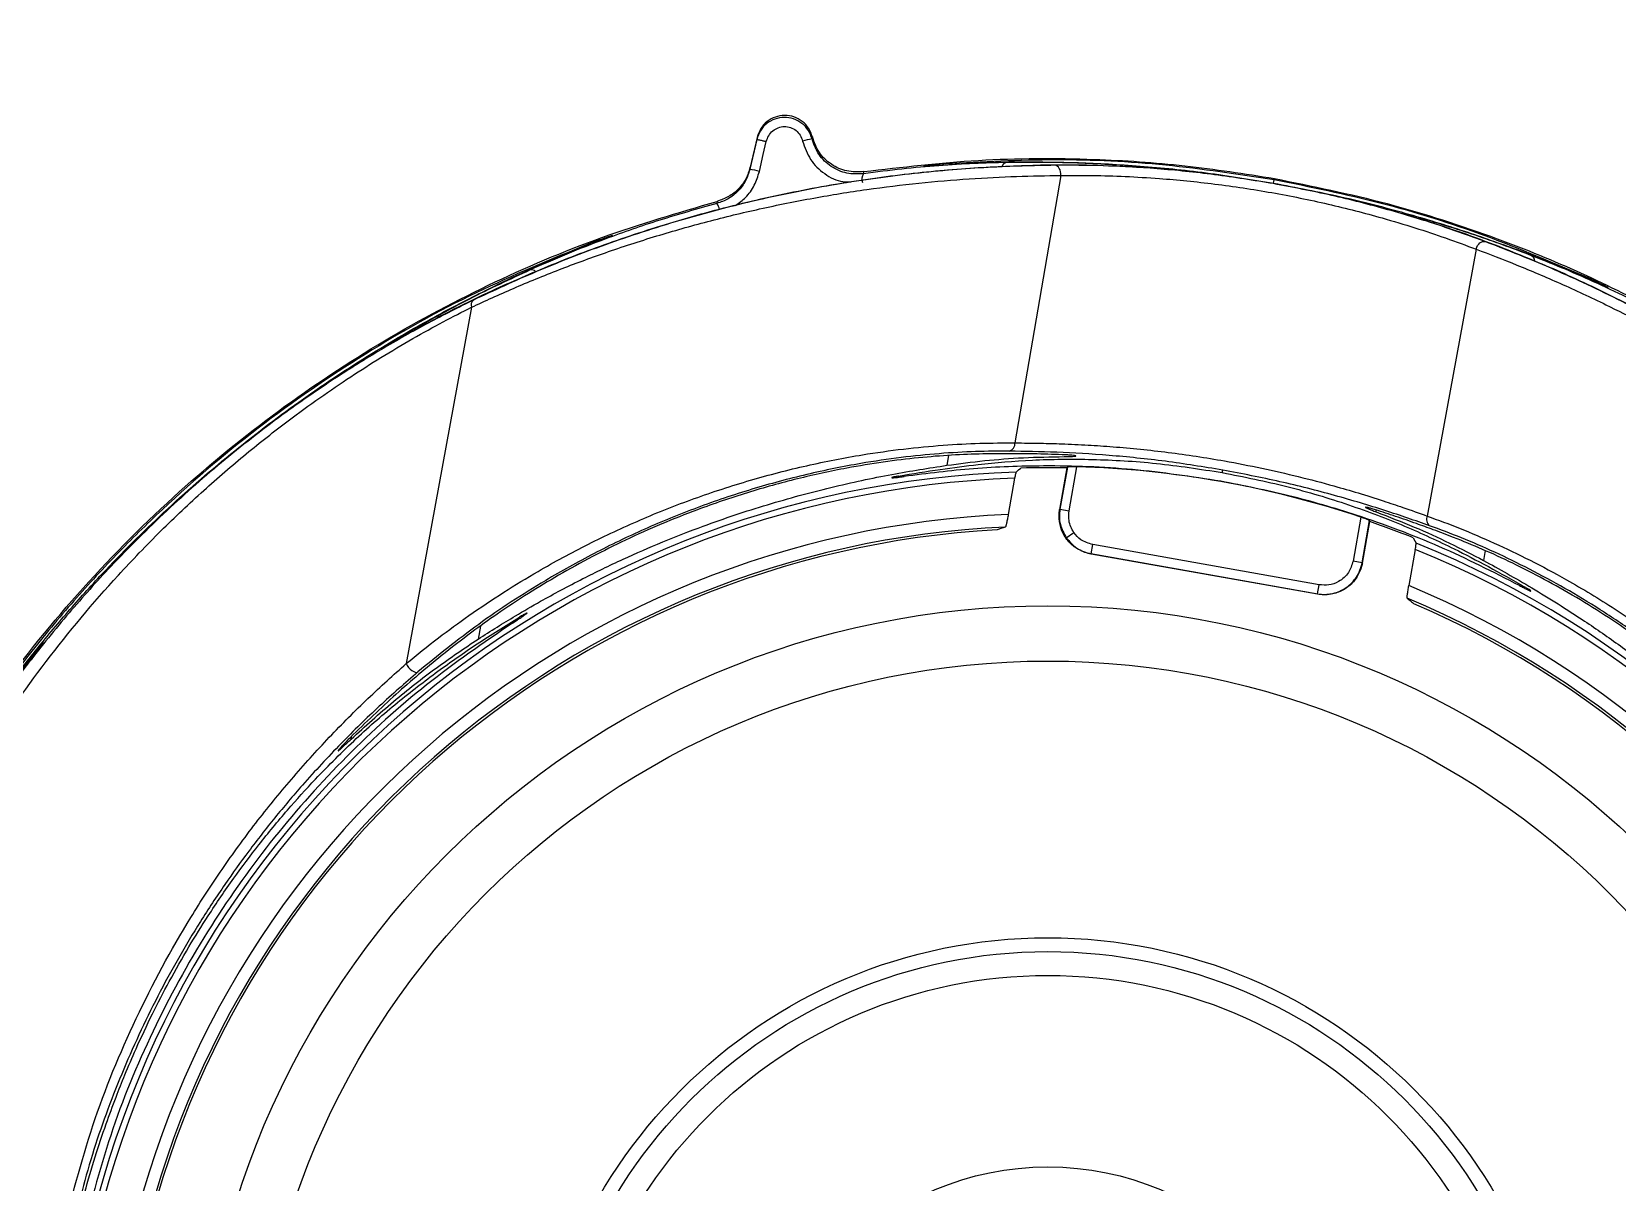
# Model space of a CAD drawing. Extents: x -54 to 18, y -18 to 89.
# Drawn here: x -45.58 to -40.42, y 12.49 to 16.23 of the extents above; entities that cross this region are included whole.
import ezdxf

# ---------------------------------------------------------------- set-up
doc = ezdxf.new("R2010")
doc.units = 0
doc.header["$MEASUREMENT"] = 0
doc.layers.add('GEOMETRY', color=2, linetype='Continuous', lineweight=25)

# ---------------------------------------------------------------- blocks, each defined once
blk = doc.blocks.new('2026 MINI-ASPIRE')
at = {"layer": 'GEOMETRY'}
for p, q in [((-25.3448, -34.873), (-25.3674, -34.9701)), ((-25.3437, -34.8664), (-25.3662, -34.9634)), ((-25.3437, -34.8664), (-25.3448, -34.873)), ((-25.1642, -34.8652), (-25.1654, -34.8717)), ((-25.3674, -34.9701), (-25.3662, -34.9634)), ((-24.9985, -34.985), (-24.9973, -34.9779)), ((-24.3564, -34.9904), (-24.5055, -35.8602)), ((-23.6644, -35.0149), (-23.6626, -35.0045)), ((-23.6626, -35.0045), (-23.6618, -35.0001)), ((-23.6648, -35.017), (-23.6645, -35.0152)), ((-23.0062, -35.2299), (-23.1653, -36.0979)), ((-26.2726, -35.4188), (-26.485, -36.5779)), ((-24.7215, -35.9008), (-24.7274, -35.9329)), ((-24.5065, -35.9752), (-24.5274, -36.0931)), ((-24.3365, -35.9414), (-24.3604, -36.0762)), ((-24.335, -35.9385), (-24.3593, -36.0754)), ((-24.3297, -36.0807), (-24.3044, -35.9377)), ((-23.8366, -35.9858), (-23.8364, -35.9846)), ((-23.8314, -35.9565), (-23.83, -35.9484)), ((-24.3593, -36.0754), (-24.3604, -36.0762)), ((-24.3593, -36.0754), (-24.3297, -36.0807)), ((-23.3312, -36.0844), (-23.33, -36.0769)), ((-23.3809, -36.1015), (-23.4062, -36.2445)), ((-23.3767, -36.2497), (-23.3524, -36.1128)), ((-23.3759, -36.2508), (-23.352, -36.1161)), ((-24.3386, -36.1688), (-24.3141, -36.1517)), ((-24.258, -36.2203), (-24.2528, -36.1908)), ((-23.5164, -36.3214), (-24.2528, -36.1908)), ((-24.2592, -36.2211), (-24.258, -36.2203)), ((-23.5208, -36.3521), (-24.2592, -36.2211)), ((-24.258, -36.2203), (-23.5216, -36.3509)), ((-23.2039, -36.2063), (-23.2249, -36.3241)), ((-22.9765, -36.2104), (-22.982, -36.2425)), ((-23.3767, -36.2497), (-23.4062, -36.2445)), ((-23.3759, -36.2508), (-23.3767, -36.2497)), ((-23.5216, -36.3509), (-23.5164, -36.3214)), ((-23.5216, -36.3509), (-23.5208, -36.3521)), ((-26.2436, -36.4558), (-26.2509, -36.4979)), ((-26.6639, -36.8234), (-26.6625, -36.8142))]:
    blk.add_line(p, q, dxfattribs=at)
at = {"layer": 'GEOMETRY', "flags": 128}
for points in [[(-25.3364, -34.977), (-25.3238, -34.9225), (-25.314, -34.8798)], [(-24.3564, -34.9904), (-24.3564, -34.9841), (-24.3573, -34.9781), (-24.3589, -34.9724), (-24.3613, -34.9673), (-24.3644, -34.9631), (-24.3679, -34.9599), (-24.3718, -34.9579), (-24.3758, -34.9572)], [(-25.4741, -35.0745), (-25.4747, -35.0785), (-25.4752, -35.0815)], [(-23.0062, -35.2299), (-23.004, -35.224), (-23.0011, -35.2186), (-22.9976, -35.2138), (-22.9936, -35.2099), (-22.9893, -35.207), (-22.9849, -35.2052), (-22.9806, -35.2047), (-22.9766, -35.2054)], [(-24.5019, -35.9551), (-24.4935, -35.9478), (-24.4869, -35.9421)], [(-24.335, -35.9385), (-24.3358, -35.9402), (-24.3365, -35.9414)], [(-23.352, -36.1161), (-23.3522, -36.1142), (-23.3524, -36.1128)], [(-23.211, -36.1684), (-23.2056, -36.1781), (-23.2013, -36.1858)], [(-26.485, -36.5779), (-26.4816, -36.5842), (-26.4771, -36.5903), (-26.4719, -36.5959), (-26.4663, -36.6005), (-26.4606, -36.6039), (-26.4552, -36.6059), (-26.4505, -36.6062), (-26.4468, -36.6049)]]:
    blk.add_lwpolyline(points, dxfattribs=at)
at = {"layer": 'GEOMETRY'}
for radius in [2.7648, 2.585, 1.685, 1.64, 1.5625, 0.94]:
    blk.add_circle((-24.3987, -39.1544), radius, dxfattribs=at)
for centre, radius, start, end in [((-25.123, -35.1417), 0.2733, 98.9329, 105.5149), ((-24.5299, -34.9678), 0.0198, 99.6787, 160.7654), ((-25.4993, -35.6429), 0.6856, 76.2538, 78.9084), ((-24.9684, -35.0026), 0.0349, 149.6049, 197.4397), ((-25.513, -35.1118), 0.0484, 12.5976, 38.6687), ((-22.8355, -35.2684), 0.0198, 359.2047, 60.2144), ((-26.0775, -35.3149), 0.0179, 40.9152, 104.2997), ((-26.2532, -35.4115), 0.0206, 129.7129, 200.6341), ((-24.5318, -35.8618), 0.0263, 287.305, 3.5646), ((-24.3987, -39.1544), 3.201, 91.849, 248.0343), ((-24.3987, -39.1544), 3.181, 91.9432, 247.9401), ((-24.3987, -39.1544), 3.2136, 88.8914, 91.5731), ((-24.3987, -39.1544), 3.2181, 79.9417, 88.3209), ((-24.3987, -39.1544), 3.2181, 71.5625, 79.9417), ((-24.3987, -39.1544), 3.064, 92.4087, 247.4747), ((-24.3987, -39.1544), 3.024, 92.6162, 247.2671), ((-24.3987, -39.1544), 3.2136, 68.3103, 70.9919), ((-23.1413, -36.1084), 0.0263, 156.3187, 232.5783), ((-24.3987, -39.1544), 3.016, 93.1212, 246.7621), ((-24.3987, -39.1544), 3.201, 271.849, 68.0343), ((-24.3987, -39.1544), 3.181, 271.9432, 67.9401), ((-24.3987, -39.1544), 3.064, 272.4087, 67.4747), ((-24.3987, -39.1544), 3.024, 272.6162, 67.2671), ((-24.3987, -39.1544), 3.016, 273.1212, 66.7621)]:
    blk.add_arc(centre, radius, start, end, dxfattribs=at)
for points, knots in [([(-18.8182, -34.5228), (-18.8297, -34.509), (-18.8526, -34.4815), (-18.8873, -34.4406), (-18.9221, -34.4002), (-18.9571, -34.3602), (-18.9922, -34.3207), (-19.0274, -34.2816), (-19.0627, -34.243), (-19.0981, -34.2048), (-19.1336, -34.167), (-19.1692, -34.1297), (-19.2049, -34.0929), (-19.2406, -34.0564), (-19.2765, -34.0204), (-19.3124, -33.9848), (-19.3483, -33.9497), (-19.3843, -33.915), (-19.4204, -33.8807), (-19.4565, -33.8468), (-19.4927, -33.8134), (-19.5289, -33.7804), (-19.5651, -33.7478), (-19.6014, -33.7156), (-19.6377, -33.6838), (-19.6739, -33.6524), (-19.7102, -33.6214), (-19.7466, -33.5909), (-19.7829, -33.5607), (-19.8192, -33.531), (-19.8555, -33.5016), (-19.8917, -33.4726), (-19.928, -33.444), (-19.9643, -33.4159), (-20.0005, -33.388), (-20.0367, -33.3606), (-20.0728, -33.3336), (-20.1089, -33.3069), (-20.145, -33.2806), (-20.181, -33.2547), (-20.217, -33.2292), (-20.2529, -33.204), (-20.2888, -33.1792), (-20.3245, -33.1547), (-20.3603, -33.1306), (-20.3959, -33.1068), (-20.4315, -33.0834), (-20.467, -33.0604), (-20.5024, -33.0377), (-20.5377, -33.0153), (-20.573, -32.9933), (-20.6081, -32.9716), (-20.6432, -32.9503), (-20.6781, -32.9293), (-20.713, -32.9086), (-20.7477, -32.8882), (-20.7823, -32.8681), (-20.8168, -32.8484), (-20.8512, -32.829), (-20.8855, -32.8099), (-20.9197, -32.7911), (-20.9537, -32.7726), (-20.9876, -32.7544), (-21.0214, -32.7365), (-21.055, -32.719), (-21.0885, -32.7017), (-21.1219, -32.6847), (-21.1551, -32.6679), (-21.1882, -32.6515), (-21.2211, -32.6354), (-21.2539, -32.6195), (-21.2865, -32.6039), (-21.3189, -32.5886), (-21.3513, -32.5735), (-21.3834, -32.5587), (-21.4154, -32.5442), (-21.4472, -32.5299), (-21.4789, -32.5159), (-21.5104, -32.5021), (-21.5417, -32.4886), (-21.5728, -32.4754), (-21.6038, -32.4623), (-21.6346, -32.4496), (-21.6652, -32.437), (-21.6956, -32.4247), (-21.7259, -32.4127), (-21.7559, -32.4008), (-21.7858, -32.3892), (-21.8155, -32.3778), (-21.845, -32.3666), (-21.8743, -32.3557), (-21.9034, -32.345), (-21.9323, -32.3344), (-21.961, -32.3241), (-21.9895, -32.314), (-22.0179, -32.3041), (-22.046, -32.2944), (-22.0739, -32.2849), (-22.1016, -32.2756), (-22.1291, -32.2664), (-22.1564, -32.2575), (-22.1835, -32.2488), (-22.2103, -32.2402), (-22.237, -32.2318), (-22.2634, -32.2236), (-22.2897, -32.2156), (-22.3157, -32.2077), (-22.3415, -32.2001), (-22.3671, -32.1925), (-22.3924, -32.1852), (-22.4176, -32.178), (-22.4425, -32.171), (-22.4672, -32.1641), (-22.4916, -32.1574), (-22.5159, -32.1508), (-22.5399, -32.1444), (-22.5637, -32.1381), (-22.5873, -32.132), (-22.6106, -32.126), (-22.6337, -32.1202), (-22.6566, -32.1145), (-22.6793, -32.1089), (-22.7017, -32.1035), (-22.7239, -32.0982), (-22.7458, -32.093), (-22.7675, -32.088), (-22.789, -32.0831), (-22.8102, -32.0783), (-22.8313, -32.0736), (-22.852, -32.069), (-22.8726, -32.0646), (-22.8929, -32.0602), (-22.9129, -32.056), (-22.9327, -32.0519), (-22.9523, -32.0479), (-22.9717, -32.044), (-22.9907, -32.0401), (-23.0096, -32.0364), (-23.0282, -32.0328), (-23.0466, -32.0293), (-23.0647, -32.0259), (-23.0826, -32.0226), (-23.1002, -32.0194), (-23.1176, -32.0162), (-23.1348, -32.0132), (-23.1517, -32.0102), (-23.1683, -32.0073), (-23.1793, -32.0054), (-23.1848, -32.0045)], [0, 0, 0, 0, 0.010465, 0.02088, 0.031246, 0.041561, 0.051827, 0.062042, 0.072208, 0.082324, 0.09239, 0.102406, 0.112373, 0.122289, 0.132156, 0.141972, 0.151739, 0.161456, 0.171123, 0.180741, 0.190308, 0.199825, 0.209293, 0.218711, 0.228079, 0.237397, 0.246665, 0.255883, 0.265051, 0.27417, 0.283238, 0.292257, 0.301226, 0.310145, 0.319014, 0.327834, 0.336603, 0.345322, 0.353992, 0.362612, 0.371182, 0.379702, 0.388172, 0.396592, 0.404963, 0.413283, 0.421554, 0.429775, 0.437946, 0.446067, 0.454138, 0.462159, 0.470131, 0.478052, 0.485924, 0.493746, 0.501518, 0.50924, 0.516912, 0.524534, 0.532107, 0.539629, 0.547102, 0.554525, 0.561898, 0.569221, 0.576494, 0.583718, 0.590891, 0.598015, 0.605089, 0.612112, 0.619086, 0.626011, 0.632885, 0.639709, 0.646484, 0.653208, 0.659883, 0.666508, 0.673083, 0.679608, 0.686083, 0.692509, 0.698884, 0.70521, 0.711486, 0.717712, 0.723888, 0.730014, 0.73609, 0.742117, 0.748093, 0.75402, 0.759897, 0.765724, 0.771501, 0.777228, 0.782905, 0.788533, 0.79411, 0.799638, 0.805116, 0.810544, 0.815922, 0.82125, 0.826528, 0.831757, 0.836935, 0.842064, 0.847143, 0.852172, 0.857151, 0.86208, 0.86696, 0.871789, 0.876569, 0.881298, 0.885978, 0.890608, 0.895188, 0.899719, 0.904199, 0.90863, 0.91301, 0.917341, 0.921622, 0.925853, 0.930034, 0.934165, 0.938247, 0.942278, 0.94626, 0.950192, 0.954074, 0.957906, 0.961688, 0.96542, 0.969103, 0.972735, 0.976318, 0.979851, 0.983333, 0.986767, 0.99015, 0.993483, 0.996766, 1, 1, 1, 1]), ([(-25.1592, -33.6133), (-25.1462, -33.6116), (-25.1086, -33.6065), (-25.0348, -33.5974), (-24.9258, -33.5858), (-24.7816, -33.5737), (-24.6019, -33.5639), (-24.3791, -33.5596), (-24.0518, -33.5676), (-23.5596, -33.6135), (-22.8582, -33.7564), (-22.3096, -33.9558), (-21.9718, -34.115), (-21.8884, -34.156), (-21.8057, -34.1984), (-21.7237, -34.2422), (-21.6424, -34.2873), (-21.5619, -34.3338), (-21.4822, -34.3816), (-21.4032, -34.4308), (-21.3252, -34.4812), (-21.2479, -34.5329), (-21.1715, -34.5859), (-21.0961, -34.6402), (-21.0215, -34.6957), (-20.9478, -34.7525), (-20.8752, -34.8104), (-20.8034, -34.8696), (-20.7327, -34.9299), (-20.663, -34.9914), (-20.5944, -35.0541), (-20.5267, -35.1179), (-20.4602, -35.1828), (-20.3947, -35.2488), (-20.3304, -35.3159), (-20.2671, -35.3841), (-20.205, -35.4532), (-20.1645, -35.5002), (-20.1443, -35.5236)], [0, 0, 0, 0, 0.007015, 0.020315, 0.0399, 0.06577, 0.097926, 0.136365, 0.185183, 0.273425, 0.401056, 0.568027, 0.584641, 0.601255, 0.61787, 0.634484, 0.651098, 0.667713, 0.684327, 0.700942, 0.717556, 0.73417, 0.750785, 0.767399, 0.784013, 0.800628, 0.817242, 0.833856, 0.850471, 0.867085, 0.883699, 0.900314, 0.916928, 0.933543, 0.950157, 0.966771, 0.983386, 1, 1, 1, 1]), ([(-25.0917, -34.105), (-24.8797, -34.0759), (-24.6658, -34.0602), (-24.2377, -34.0559), (-24.0236, -34.0672), (-23.5985, -34.1167), (-23.3875, -34.1548), (-22.9721, -34.2572), (-22.7676, -34.3215), (-22.3683, -34.4752), (-22.1736, -34.5646), (-21.7967, -34.7672), (-21.6146, -34.8803), (-21.266, -35.1287), (-21.0995, -35.2638), (-20.7848, -35.554), (-20.6366, -35.7091), (-20.4989, -35.8728)], [0, 0, 0, 0, 0.125, 0.125, 0.25, 0.25, 0.375, 0.375, 0.5, 0.5, 0.625, 0.625, 0.75, 0.75, 0.875, 0.875, 1, 1, 1, 1]), ([(-25.1642, -34.8652), (-25.1677, -34.8555), (-25.1745, -34.836), (-25.1962, -34.8131), (-25.2236, -34.7983), (-25.2544, -34.7933), (-25.2853, -34.7987), (-25.3124, -34.8139), (-25.3338, -34.8371), (-25.3404, -34.8567), (-25.3437, -34.8664)], [0, 0, 0, 0, 0.124995, 0.249991, 0.374987, 0.499984, 0.624982, 0.749981, 0.874981, 1, 1, 1, 1]), ([(-25.1654, -34.8717), (-25.1688, -34.862), (-25.1757, -34.8425), (-25.1974, -34.8196), (-25.2248, -34.8048), (-25.2557, -34.7998), (-25.2865, -34.8052), (-25.3136, -34.8205), (-25.335, -34.8437), (-25.3415, -34.8632), (-25.3448, -34.873)], [0, 0, 0, 0, 0.12517, 0.250131, 0.375134, 0.500151, 0.62514, 0.750091, 0.875035, 1, 1, 1, 1]), ([(-25.314, -34.8798), (-25.3118, -34.8733), (-25.3075, -34.8603), (-25.2937, -34.8446), (-25.2759, -34.8341), (-25.2554, -34.8301), (-25.2349, -34.8334), (-25.2168, -34.8434), (-25.2026, -34.8589), (-25.1983, -34.8719), (-25.1961, -34.8784)], [0, 0, 0, 0, 0.125019, 0.250024, 0.374989, 0.499919, 0.624841, 0.749786, 0.874765, 1, 1, 1, 1]), ([(-25.3448, -34.873), (-25.3444, -34.873), (-25.3438, -34.8731), (-25.3398, -34.8739), (-25.3358, -34.8748), (-25.3308, -34.8759), (-25.3236, -34.8776), (-25.3178, -34.8789), (-25.314, -34.8798)], [0, 0, 0, 0, 0.238711, 0.367881, 0.5, 0.632119, 0.761289, 1, 1, 1, 1]), ([(-25.1961, -34.8784), (-25.1888, -34.8993), (-25.1743, -34.941), (-25.1262, -34.9869), (-25.078, -35.0118), (-25.0479, -35.0116), (-25.0391, -35.0115)], [0, 0, 0, 0, 0.293459, 0.586273, 0.879025, 1, 1, 1, 1]), ([(-24.9985, -34.985), (-25.0167, -34.9856), (-25.053, -34.9868), (-25.1044, -34.9636), (-25.1461, -34.9246), (-25.159, -34.8894), (-25.1654, -34.8717)], [0, 0, 0, 0, 0.251408, 0.501549, 0.75077, 1, 1, 1, 1]), ([(-24.9973, -34.9779), (-25.0158, -34.9785), (-25.0528, -34.9799), (-25.1042, -34.9563), (-25.1453, -34.9175), (-25.1579, -34.8827), (-25.1642, -34.8652)], [0, 0, 0, 0, 0.2499753, 0.4998635, 0.749685, 1, 1, 1, 1]), ([(-24.5332, -34.9483), (-24.5679, -34.9492), (-24.6371, -34.9509), (-24.752, -34.9579), (-24.8724, -34.9686), (-24.9564, -34.9795), (-24.9985, -34.985)], [0, 0, 0, 0, 0.251319, 0.501728, 0.749715, 1, 1, 1, 1]), ([(-24.9973, -34.9779), (-24.8731, -34.9633), (-24.6243, -34.9341), (-24.2748, -34.9332), (-23.9532, -34.9544), (-23.7588, -34.9848), (-23.6618, -35.0001)], [0, 0, 0, 0, 0.279611, 0.560094, 0.78039, 1, 1, 1, 1]), ([(-24.7307, -34.9528), (-24.7386, -34.9535), (-24.7545, -34.9548), (-24.7759, -34.9569), (-24.7925, -34.9587), (-24.8023, -34.96), (-24.8039, -34.9606), (-24.7969, -34.9604), (-24.7827, -34.9594), (-24.7689, -34.9583), (-24.7619, -34.9577)], [0, 0, 0, 0, 0.1248062, 0.2498763, 0.3749606, 0.5000269, 0.625052, 0.7500205, 0.8749726, 1, 1, 1, 1]), ([(-24.7619, -34.9577), (-24.7063, -34.954), (-24.6069, -34.9474), (-24.5201, -34.9464), (-24.4819, -34.946)], [0, 0, 0, 0, 0.559695, 1, 1, 1, 1]), ([(-23.6626, -35.0045), (-23.7799, -34.9867), (-24.0151, -34.9511), (-24.3729, -34.9337), (-24.6113, -34.9464), (-24.7307, -34.9528)], [0, 0, 0, 0, 0.332127, 0.66546, 1, 1, 1, 1]), ([(-24.4819, -34.946), (-24.4225, -34.9463), (-24.3043, -34.9469), (-24.1001, -34.9583), (-23.8851, -34.9793), (-23.7379, -35.0032), (-23.6645, -35.0152)], [0, 0, 0, 0, 0.251481, 0.500567, 0.751064, 1, 1, 1, 1]), ([(-26.2726, -35.4188), (-26.2278, -35.3983), (-26.1374, -35.3569), (-25.9909, -35.2972), (-25.8352, -35.2397), (-25.6736, -35.187), (-25.5054, -35.1392), (-25.3343, -35.0977), (-25.1607, -35.0628), (-24.9868, -35.0348), (-24.8167, -35.0141), (-24.6531, -35.0003), (-24.4967, -34.9923), (-24.4035, -34.991), (-24.3564, -34.9904)], [0, 0, 0, 0, 0.083419, 0.168301, 0.248786, 0.334712, 0.416908, 0.498573, 0.582744, 0.665601, 0.748608, 0.831889, 0.91518, 1, 1, 1, 1]), ([(-24.3758, -34.9572), (-24.4461, -34.9587), (-24.5864, -34.9616), (-24.8301, -34.9816), (-25.0849, -35.0166), (-25.3433, -35.0681), (-25.5974, -35.1348), (-25.8389, -35.214), (-26.0661, -35.3025), (-26.1995, -35.3645), (-26.2664, -35.3957)], [0, 0, 0, 0, 0.125953, 0.251316, 0.376077, 0.501327, 0.625708, 0.751142, 0.875137, 1, 1, 1, 1]), ([(-26.2048, -35.3645), (-26.1415, -35.3362), (-26.0152, -35.2799), (-25.8, -35.199), (-25.5717, -35.1262), (-25.3321, -35.0645), (-25.0885, -35.0162), (-24.8489, -34.9826), (-24.6204, -34.9625), (-24.4888, -34.9583), (-24.423, -34.9563)], [0, 0, 0, 0, 0.1256899, 0.2503704, 0.3755631, 0.5002645, 0.6255376, 0.750116, 0.8752347, 1, 1, 1, 1]), ([(-25.3674, -34.9701), (-25.3715, -34.9831), (-25.3797, -35.0092), (-25.4048, -35.042), (-25.4369, -35.068), (-25.4624, -35.077), (-25.4752, -35.0815)], [0, 0, 0, 0, 0.249238, 0.498989, 0.749129, 1, 1, 1, 1]), ([(-25.3662, -34.9634), (-25.3703, -34.9763), (-25.3785, -35.0023), (-25.4034, -35.035), (-25.4355, -35.0611), (-25.4612, -35.07), (-25.4741, -35.0745)], [0, 0, 0, 0, 0.249567, 0.499548, 0.749672, 1, 1, 1, 1]), ([(-25.414, -35.088), (-25.4026, -35.0797), (-25.3783, -35.0619), (-25.3509, -35.0232), (-25.3412, -34.9924), (-25.3364, -34.977)], [0, 0, 0, 0, 0.303273, 0.651893, 1, 1, 1, 1]), ([(-23.6648, -35.017), (-23.729, -35.0066), (-23.8572, -34.9858), (-24.0446, -34.9673), (-24.2218, -34.9574), (-24.3245, -34.9572), (-24.3758, -34.9572)], [0, 0, 0, 0, 0.250521, 0.499832, 0.750132, 1, 1, 1, 1]), ([(-24.3564, -34.9904), (-24.3222, -34.9901), (-24.2563, -34.9897), (-24.1477, -34.993), (-24.0164, -35.0007), (-23.8562, -35.0166), (-23.6704, -35.0446), (-23.4859, -35.0822), (-23.3301, -35.1223), (-23.2039, -35.1603), (-23.1005, -35.1946), (-23.0385, -35.2178), (-23.0062, -35.2299)], [0, 0, 0, 0, 0.087586, 0.168567, 0.250062, 0.374606, 0.499758, 0.624229, 0.749495, 0.830684, 0.911742, 1, 1, 1, 1]), ([(-24.1456, -34.9607), (-24.1379, -34.9611), (-24.1226, -34.9619), (-24.1054, -34.9627), (-24.0946, -34.9631), (-24.0913, -34.9629), (-24.0958, -34.9621), (-24.1078, -34.9608), (-24.126, -34.9592), (-24.1417, -34.9581), (-24.1496, -34.9576)], [0, 0, 0, 0, 0.125118, 0.250051, 0.375057, 0.500098, 0.625146, 0.75017, 0.875131, 1, 1, 1, 1]), ([(-22.6418, -35.3233), (-22.7518, -35.2763), (-22.9712, -35.1823), (-23.3131, -35.0756), (-23.5462, -35.0282), (-23.6626, -35.0045)], [0, 0, 0, 0, 0.33454, 0.667873, 1, 1, 1, 1]), ([(-23.6618, -35.0001), (-23.5392, -35.025), (-23.2937, -35.075), (-22.9615, -35.1834), (-22.6626, -35.3041), (-22.4875, -35.3938), (-22.4001, -35.4386)], [0, 0, 0, 0, 0.27961, 0.560093, 0.780389, 1, 1, 1, 1]), ([(-22.9766, -35.2054), (-23.0251, -35.1877), (-23.1217, -35.1524), (-23.2919, -35.1008), (-23.4738, -35.0537), (-23.6013, -35.0292), (-23.6648, -35.017)], [0, 0, 0, 0, 0.251486, 0.500567, 0.751065, 1, 1, 1, 1]), ([(-23.6645, -35.0152), (-23.591, -35.0293), (-23.4444, -35.0575), (-23.2348, -35.1119), (-23.0396, -35.1713), (-22.9286, -35.2114), (-22.8731, -35.2314)], [0, 0, 0, 0, 0.250516, 0.499829, 0.750128, 1, 1, 1, 1]), ([(-28.5216, -38.2568), (-28.4881, -38.122), (-28.4205, -37.8491), (-28.2666, -37.4513), (-28.0724, -37.0635), (-27.8354, -36.6934), (-27.5593, -36.3474), (-27.2536, -36.0377), (-26.9256, -35.767), (-26.5824, -35.5363), (-26.2229, -35.3432), (-25.8537, -35.1856), (-25.5997, -35.1113), (-25.4741, -35.0745)], [0, 0, 0, 0, 0.089873, 0.181823, 0.27544, 0.370265, 0.465798, 0.56152, 0.651476, 0.740697, 0.828771, 0.915319, 1, 1, 1, 1]), ([(-25.4752, -35.0815), (-25.5377, -35.0992), (-25.6623, -35.1343), (-25.8244, -35.1912), (-25.9651, -35.2461), (-26.0429, -35.2804), (-26.0819, -35.2976)], [0, 0, 0, 0, 0.281186, 0.561367, 0.779999, 1, 1, 1, 1]), ([(-23.1891, -35.128), (-23.1967, -35.1258), (-23.2119, -35.1214), (-23.2295, -35.1166), (-23.2412, -35.1137), (-23.2457, -35.1129), (-23.2427, -35.1142), (-23.2323, -35.1176), (-23.2159, -35.1227), (-23.2013, -35.1273), (-23.194, -35.1295)], [0, 0, 0, 0, 0.125162, 0.250081, 0.375071, 0.500101, 0.625146, 0.750172, 0.875136, 1, 1, 1, 1]), ([(-26.1451, -35.3245), (-26.0944, -35.3012), (-26.0038, -35.2597), (-25.9022, -35.2202), (-25.8575, -35.2028)], [0, 0, 0, 0, 0.559802, 1, 1, 1, 1]), ([(-25.8575, -35.2028), (-25.8504, -35.2001), (-25.8362, -35.1947), (-25.8203, -35.1887), (-25.8122, -35.1853), (-25.8146, -35.1857), (-25.8267, -35.1896), (-25.8455, -35.1961), (-25.8678, -35.2041), (-25.8836, -35.2101), (-25.8915, -35.2131)], [0, 0, 0, 0, 0.125302, 0.250859, 0.376056, 0.500847, 0.625798, 0.750589, 0.875475, 1, 1, 1, 1]), ([(-21.3521, -36.2674), (-21.4046, -36.2148), (-21.5091, -36.11), (-21.6929, -35.9482), (-21.8931, -35.7905), (-22.1089, -35.6405), (-22.3341, -35.5034), (-22.5609, -35.3833), (-22.7818, -35.2814), (-22.9117, -35.2307), (-22.9766, -35.2054)], [0, 0, 0, 0, 0.1256786, 0.2504009, 0.3755725, 0.500293, 0.625558, 0.7501256, 0.875243, 1, 1, 1, 1]), ([(-25.8915, -35.2131), (-26.0146, -35.2636), (-26.2645, -35.3662), (-26.6241, -35.5678), (-26.9735, -35.8085), (-27.245, -36.0405), (-27.4491, -36.2439), (-27.5962, -36.406), (-27.7404, -36.5831), (-27.8804, -36.7757), (-28.0139, -36.9841), (-28.1404, -37.2081), (-28.214, -37.3664), (-28.2515, -37.447)], [0, 0, 0, 0, 0.119549, 0.242852, 0.369909, 0.500718, 0.563445, 0.629039, 0.6975, 0.768826, 0.843018, 0.920076, 1, 1, 1, 1]), ([(-23.0062, -35.2299), (-22.9627, -35.2465), (-22.8762, -35.2795), (-22.7331, -35.3403), (-22.56, -35.4207), (-22.3548, -35.5276), (-22.1519, -35.649), (-21.9811, -35.763), (-21.8394, -35.8657), (-21.7179, -35.9612), (-21.6107, -36.051), (-21.5204, -36.1313), (-21.4328, -36.2131), (-21.3805, -36.2652), (-21.3543, -36.2912)], [0, 0, 0, 0, 0.084016, 0.166849, 0.249964, 0.374459, 0.499657, 0.581567, 0.663828, 0.74956, 0.807504, 0.874292, 0.937145, 1, 1, 1, 1]), ([(-22.9319, -35.2208), (-22.8706, -35.2454), (-22.7479, -35.2948), (-22.5398, -35.3926), (-22.3262, -35.5068), (-22.1143, -35.6358), (-21.9107, -35.7762), (-21.7216, -35.923), (-21.5477, -36.0727), (-21.4487, -36.1688), (-21.3992, -36.2169)], [0, 0, 0, 0, 0.1253124, 0.2508889, 0.3751935, 0.5005969, 0.6249605, 0.7501824, 0.8749533, 1, 1, 1, 1]), ([(-22.8731, -35.2314), (-22.8273, -35.2488), (-22.7456, -35.28), (-22.6543, -35.3208), (-22.6142, -35.3387)], [0, 0, 0, 0, 0.559696, 1, 1, 1, 1]), ([(-22.4014, -35.4456), (-22.4393, -35.4259), (-22.5149, -35.3865), (-22.6247, -35.335), (-22.7299, -35.289), (-22.7938, -35.2638), (-22.8257, -35.2512)], [0, 0, 0, 0, 0.251339, 0.50175, 0.751474, 1, 1, 1, 1]), ([(-28.3439, -37.6788), (-28.3276, -37.637), (-28.2952, -37.5536), (-28.2401, -37.4278), (-28.181, -37.3031), (-28.1158, -37.177), (-28.0492, -37.0581), (-27.9736, -36.9327), (-27.89, -36.8044), (-27.7939, -36.6688), (-27.6927, -36.5373), (-27.5862, -36.4095), (-27.449, -36.2574), (-27.2749, -36.0836), (-27.0604, -35.8962), (-26.8702, -35.7511), (-26.7151, -35.6444), (-26.5974, -35.5689), (-26.4619, -35.488), (-26.3077, -35.4032), (-26.1993, -35.3508), (-26.1451, -35.3245)], [0, 0, 0, 0, 0.040605, 0.080991, 0.124986, 0.166465, 0.210729, 0.249396, 0.30011, 0.350112, 0.40005, 0.449831, 0.499333, 0.582704, 0.667311, 0.749293, 0.792552, 0.834289, 0.874727, 0.937238, 1, 1, 1, 1]), ([(-26.4939, -35.5128), (-26.438, -35.4821), (-26.3381, -35.4272), (-26.2456, -35.3837), (-26.2048, -35.3645)], [0, 0, 0, 0, 0.559715, 1, 1, 1, 1]), ([(-22.6142, -35.3387), (-22.6079, -35.3416), (-22.5952, -35.3474), (-22.5822, -35.3532), (-22.5758, -35.3558), (-22.5771, -35.3547), (-22.5858, -35.3501), (-22.6008, -35.3427), (-22.6201, -35.3334), (-22.6346, -35.3267), (-22.6418, -35.3233)], [0, 0, 0, 0, 0.125126, 0.250207, 0.375231, 0.500191, 0.625118, 0.750049, 0.875018, 1, 1, 1, 1]), ([(-26.2664, -35.3957), (-26.3148, -35.4197), (-26.4115, -35.4677), (-26.5655, -35.5548), (-26.7214, -35.6522), (-26.892, -35.7701), (-27.076, -35.9127), (-27.2666, -36.0804), (-27.4352, -36.2483), (-27.584, -36.414), (-27.7129, -36.5728), (-27.8328, -36.7366), (-27.9251, -36.8761), (-27.9964, -36.9929), (-28.0492, -37.0847), (-28.1003, -37.1789), (-28.148, -37.2726), (-28.1943, -37.3689), (-28.2231, -37.4343), (-28.238, -37.4681)], [0, 0, 0, 0, 0.062929, 0.125944, 0.186635, 0.250525, 0.332552, 0.416047, 0.500993, 0.569246, 0.640067, 0.708606, 0.777425, 0.812962, 0.851023, 0.887904, 0.925032, 0.961288, 1, 1, 1, 1]), ([(-28.1859, -37.4842), (-28.1376, -37.3775), (-28.0415, -37.1648), (-27.8635, -36.8606), (-27.6595, -36.5673), (-27.4615, -36.3303), (-27.2859, -36.1475), (-27.1465, -36.0157), (-27.0079, -35.8963), (-26.881, -35.7965), (-26.7669, -35.7135), (-26.6661, -35.645), (-26.5648, -35.5805), (-26.4641, -35.5208), (-26.3647, -35.4657), (-26.303, -35.4343), (-26.2726, -35.4188)], [0, 0, 0, 0, 0.124745, 0.248643, 0.372535, 0.497684, 0.565281, 0.629598, 0.690734, 0.748805, 0.791854, 0.833461, 0.873703, 0.916978, 0.95903, 1, 1, 1, 1]), ([(-26.4881, -35.5062), (-26.5033, -35.5152), (-26.5261, -35.5286), (-26.5455, -35.5407), (-26.5522, -35.5453), (-26.5483, -35.5436), (-26.5312, -35.5341), (-26.5088, -35.5213), (-26.4939, -35.5128)], [0, 0, 0, 0, 0.249613, 0.375413, 0.500911, 0.625996, 0.75135, 1, 1, 1, 1]), ([(-26.485, -36.5779), (-26.4504, -36.5497), (-26.3849, -36.4965), (-26.2785, -36.4189), (-26.1706, -36.3466), (-26.042, -36.2682), (-25.8947, -36.1884), (-25.7249, -36.1091), (-25.5482, -36.0391), (-25.3666, -35.9798), (-25.1824, -35.9321), (-25.0155, -35.8997), (-24.8672, -35.8789), (-24.7394, -35.8668), (-24.617, -35.8603), (-24.543, -35.8602), (-24.5055, -35.8602)], [0, 0, 0, 0, 0.0665112, 0.125505, 0.1899543, 0.2502584, 0.3344405, 0.4173354, 0.4998525, 0.5839407, 0.666867, 0.7498205, 0.8121897, 0.8751276, 0.9366443, 1, 1, 1, 1]), ([(-24.5055, -35.8602), (-24.4777, -35.8604), (-24.4292, -35.8608), (-24.3492, -35.863), (-24.271, -35.8666), (-24.1568, -35.8743), (-24.0084, -35.8893), (-23.8444, -35.9141), (-23.7027, -35.9417), (-23.5832, -35.9692), (-23.4789, -35.9967), (-23.3869, -36.0236), (-23.3123, -36.047), (-23.2366, -36.0724), (-23.1913, -36.0886), (-23.1653, -36.0979)], [0, 0, 0, 0, 0.0722375, 0.1258411, 0.1910333, 0.2504798, 0.3757048, 0.5001408, 0.5832547, 0.6657196, 0.7499584, 0.8096124, 0.8750869, 0.9282985, 1, 1, 1, 1]), ([(-24.5239, -35.8869), (-24.5598, -35.887), (-24.6317, -35.8873), (-24.7504, -35.8942), (-24.8756, -35.9067), (-25.0199, -35.928), (-25.1829, -35.961), (-25.3621, -36.0092), (-25.5391, -36.069), (-25.711, -36.1392), (-25.8758, -36.2186), (-26.0585, -36.3206), (-26.2542, -36.4483), (-26.3825, -36.5526), (-26.4468, -36.6049)], [0, 0, 0, 0, 0.062368, 0.124884, 0.18724, 0.250209, 0.332902, 0.416093, 0.500201, 0.582936, 0.666203, 0.749826, 0.874539, 1, 1, 1, 1]), ([(-24.6098, -35.896), (-24.6433, -35.897), (-24.7094, -35.8991), (-24.8187, -35.9079), (-24.9328, -35.9216), (-25.0646, -35.9433), (-25.213, -35.9754), (-25.3765, -36.0207), (-25.5241, -36.071), (-25.6563, -36.1236), (-25.7703, -36.1747), (-25.8822, -36.2305), (-25.9874, -36.2885), (-26.0909, -36.351), (-26.1849, -36.4131), (-26.28, -36.4809), (-26.3382, -36.5267), (-26.3708, -36.5524)], [0, 0, 0, 0, 0.0632157, 0.1249345, 0.1877697, 0.25031, 0.3331924, 0.416162, 0.500426, 0.5618139, 0.625785, 0.686236, 0.7502589, 0.8097606, 0.8749643, 0.9299399, 1, 1, 1, 1]), ([(-26.2509, -36.4979), (-26.2305, -36.4848), (-26.1914, -36.4598), (-26.1238, -36.4187), (-26.0547, -36.3786), (-25.981, -36.3381), (-25.8926, -36.2919), (-25.7828, -36.2388), (-25.6518, -36.1817), (-25.4953, -36.1205), (-25.3109, -36.0589), (-25.1369, -36.012), (-25.0029, -35.9817), (-24.8727, -35.9555), (-24.7854, -35.9419), (-24.7274, -35.9329)], [0, 0, 0, 0, 0.048896, 0.094178, 0.154312, 0.200903, 0.250031, 0.335845, 0.417574, 0.49883, 0.624598, 0.74962, 0.812406, 0.875215, 1, 1, 1, 1]), ([(-24.8838, -35.9678), (-24.838, -35.9601), (-24.7466, -35.9448), (-24.6653, -35.935), (-24.6248, -35.9301)], [0, 0, 0, 0, 0.501281, 1, 1, 1, 1]), ([(-24.7274, -35.9329), (-24.6869, -35.9276), (-24.608, -35.9171), (-24.4794, -35.9071), (-24.3899, -35.9054), (-24.3452, -35.9045)], [0, 0, 0, 0, 0.346246, 0.673442, 1, 1, 1, 1]), ([(-24.6248, -35.9301), (-24.5676, -35.9246), (-24.4531, -35.9135), (-24.2555, -35.9117), (-24.0461, -35.9233), (-23.9031, -35.9454), (-23.8314, -35.9565)], [0, 0, 0, 0, 0.249927, 0.50032, 0.749453, 1, 1, 1, 1]), ([(-24.3409, -35.8989), (-24.3719, -35.8978), (-24.4331, -35.8956), (-24.5235, -35.8948), (-24.5798, -35.8956), (-24.6098, -35.896)], [0, 0, 0, 0, 0.323907, 0.639948, 1, 1, 1, 1]), ([(-23.83, -35.9484), (-23.8925, -35.9383), (-24.0178, -35.9179), (-24.2006, -35.8996), (-24.3738, -35.8892), (-24.4737, -35.8877), (-24.5239, -35.8869)], [0, 0, 0, 0, 0.248911, 0.499423, 0.748494, 1, 1, 1, 1]), ([(-24.3452, -35.9045), (-24.34, -35.9045), (-24.3297, -35.9044), (-24.3177, -35.904), (-24.3096, -35.9034), (-24.3063, -35.9026), (-24.3081, -35.9016), (-24.3149, -35.9006), (-24.3259, -35.8996), (-24.3359, -35.8991), (-24.3409, -35.8989)], [0, 0, 0, 0, 0.124832, 0.249794, 0.374825, 0.499854, 0.624834, 0.749744, 0.874734, 1, 1, 1, 1]), ([(-24.8838, -35.9678), (-24.8876, -35.9685), (-24.8952, -35.9699), (-24.9031, -35.9718), (-24.907, -35.9731), (-24.9062, -35.9737), (-24.9006, -35.9735), (-24.8911, -35.9725), (-24.879, -35.971), (-24.87, -35.9697), (-24.8655, -35.9691)], [0, 0, 0, 0, 0.125137, 0.249846, 0.374763, 0.499639, 0.62455, 0.749796, 0.874822, 1, 1, 1, 1]), ([(-23.8364, -35.9846), (-23.9317, -35.9702), (-24.1226, -35.9414), (-24.3918, -35.9321), (-24.64, -35.9407), (-24.7904, -35.9596), (-24.8655, -35.9691)], [0, 0, 0, 0, 0.2796027, 0.5600949, 0.7803966, 1, 1, 1, 1]), ([(-24.5019, -35.9551), (-24.5022, -35.9555), (-24.5026, -35.9564), (-24.5038, -35.9611), (-24.5051, -35.9676), (-24.5061, -35.9727), (-24.5065, -35.9752)], [0, 0, 0, 0, 0.250374, 0.499696, 0.749168, 1, 1, 1, 1]), ([(-24.3044, -35.9377), (-24.3083, -35.9376), (-24.3161, -35.9374), (-24.3261, -35.9376), (-24.3333, -35.938), (-24.3344, -35.9383), (-24.335, -35.9385)], [0, 0, 0, 0, 0.249973, 0.500265, 0.745532, 1, 1, 1, 1]), ([(-22.8648, -36.324), (-22.9506, -36.2802), (-23.1227, -36.1927), (-23.3752, -36.099), (-23.6135, -36.0288), (-23.7622, -35.9993), (-23.8364, -35.9846)], [0, 0, 0, 0, 0.279603, 0.560096, 0.780397, 1, 1, 1, 1]), ([(-23.8314, -35.9565), (-23.7608, -35.9706), (-23.6191, -35.999), (-23.4187, -36.0599), (-23.2334, -36.1298), (-23.1295, -36.1796), (-23.0774, -36.2046)], [0, 0, 0, 0, 0.24877, 0.499176, 0.748558, 1, 1, 1, 1]), ([(-23.1572, -36.1293), (-23.2043, -36.1129), (-23.2986, -36.08), (-23.4644, -36.0303), (-23.6426, -35.9844), (-23.7674, -35.9605), (-23.83, -35.9484)], [0, 0, 0, 0, 0.24988, 0.500178, 0.749486, 1, 1, 1, 1]), ([(-24.3623, -36.096), (-24.3622, -36.0923), (-24.3619, -36.0857), (-24.3609, -36.0791), (-24.3604, -36.0762)], [0, 0, 0, 0, 0.559994, 1, 1, 1, 1]), ([(-24.3593, -36.0754), (-24.3602, -36.0839), (-24.3621, -36.1006), (-24.358, -36.1334), (-24.3463, -36.1548), (-24.3386, -36.1688)], [0, 0, 0, 0, 0.260822, 0.514799, 1, 1, 1, 1]), ([(-24.3141, -36.1517), (-24.3208, -36.1391), (-24.3328, -36.1168), (-24.3307, -36.0917), (-24.3297, -36.0807)], [0, 0, 0, 0, 0.559979, 1, 1, 1, 1]), ([(-23.3332, -36.0776), (-23.338, -36.0761), (-23.3476, -36.0731), (-23.3582, -36.0703), (-23.365, -36.0689), (-23.367, -36.0692), (-23.3642, -36.0711), (-23.3568, -36.0744), (-23.3457, -36.0789), (-23.336, -36.0826), (-23.3312, -36.0844)], [0, 0, 0, 0, 0.125197, 0.249847, 0.374838, 0.499862, 0.624657, 0.749823, 0.874688, 1, 1, 1, 1]), ([(-23.0797, -36.1674), (-23.1015, -36.159), (-23.1401, -36.1442), (-23.2035, -36.1212), (-23.2657, -36.0995), (-23.3114, -36.0847), (-23.3332, -36.0776)], [0, 0, 0, 0, 0.2810071, 0.4999947, 0.7613988, 1, 1, 1, 1]), ([(-23.3312, -36.0844), (-23.2895, -36.1006), (-23.206, -36.133), (-23.0887, -36.1866), (-23.0182, -36.2235), (-22.982, -36.2425)], [0, 0, 0, 0, 0.326556, 0.653751, 1, 1, 1, 1]), ([(-24.5367, -36.1335), (-24.5416, -36.1352), (-24.5503, -36.1383), (-24.559, -36.1415), (-24.5629, -36.1429)], [0, 0, 0, 0, 0.560576, 1, 1, 1, 1]), ([(-24.5274, -36.0931), (-24.5284, -36.0982), (-24.5303, -36.1086), (-24.5331, -36.1219), (-24.535, -36.1295), (-24.5362, -36.1329), (-24.5365, -36.1333), (-24.5367, -36.1335)], [0, 0, 0, 0, 0.249778, 0.499394, 0.748606, 0.875048, 1, 1, 1, 1]), ([(-24.2784, -36.2161), (-24.2903, -36.2107), (-24.3142, -36.1999), (-24.3412, -36.1708), (-24.3594, -36.1353), (-24.3613, -36.1091), (-24.3623, -36.096)], [0, 0, 0, 0, 0.249628, 0.499326, 0.749082, 1, 1, 1, 1]), ([(-23.3524, -36.1128), (-23.3528, -36.1125), (-23.3534, -36.1119), (-23.3569, -36.1103), (-23.3617, -36.1084), (-23.3698, -36.1054), (-23.3772, -36.1028), (-23.3809, -36.1015)], [0, 0, 0, 0, 0.232908, 0.362605, 0.500879, 0.750279, 1, 1, 1, 1]), ([(-23.1653, -36.0979), (-23.1299, -36.1109), (-23.0602, -36.1365), (-22.9471, -36.1849), (-22.8313, -36.2403), (-22.6994, -36.3107), (-22.5539, -36.3987), (-22.3972, -36.507), (-22.2597, -36.6152), (-22.1402, -36.7202), (-22.0391, -36.8174), (-21.9422, -36.9194), (-21.8427, -37.0338), (-21.7423, -37.1622), (-21.6418, -37.3054), (-21.5835, -37.4026), (-21.5534, -37.4526)], [0, 0, 0, 0, 0.0636861, 0.1255188, 0.1882386, 0.2503999, 0.3334402, 0.4164764, 0.5007029, 0.5618895, 0.6253001, 0.6864622, 0.7506228, 0.8317691, 0.9134218, 1, 1, 1, 1]), ([(-21.5986, -37.4649), (-21.6264, -37.4174), (-21.6818, -37.3226), (-21.778, -37.1817), (-21.8842, -37.0424), (-22.0014, -36.9063), (-22.1289, -36.775), (-22.2547, -36.6603), (-22.3746, -36.5623), (-22.4874, -36.4788), (-22.6018, -36.402), (-22.7179, -36.3318), (-22.833, -36.2693), (-22.9459, -36.2146), (-23.0554, -36.1671), (-23.1232, -36.142), (-23.1572, -36.1293)], [0, 0, 0, 0, 0.0836094, 0.1670165, 0.2493773, 0.3336624, 0.4169864, 0.4992365, 0.5627121, 0.6246212, 0.6876819, 0.7496018, 0.8123483, 0.874485, 0.9368904, 1, 1, 1, 1]), ([(-24.3386, -36.1688), (-24.3281, -36.1809), (-24.3121, -36.1992), (-24.2826, -36.2144), (-24.2663, -36.2183), (-24.258, -36.2203)], [0, 0, 0, 0, 0.485201, 0.739178, 1, 1, 1, 1]), ([(-24.2528, -36.1908), (-24.2664, -36.1867), (-24.2907, -36.1794), (-24.3069, -36.1601), (-24.3141, -36.1517)], [0, 0, 0, 0, 0.5600193, 1, 1, 1, 1]), ([(-23.2039, -36.2063), (-23.2035, -36.2037), (-23.2026, -36.1986), (-23.2017, -36.1921), (-23.2012, -36.1872), (-23.2013, -36.1863), (-23.2013, -36.1858)], [0, 0, 0, 0, 0.250537, 0.499986, 0.749604, 1, 1, 1, 1]), ([(-21.6519, -37.3895), (-21.6713, -37.3579), (-21.7101, -37.2948), (-21.7757, -37.1986), (-21.8453, -37.1044), (-21.9293, -36.9995), (-22.0279, -36.8878), (-22.1452, -36.7687), (-22.2908, -36.6365), (-22.4695, -36.4962), (-22.6455, -36.3815), (-22.785, -36.3027), (-22.8873, -36.2506), (-22.987, -36.2046), (-23.0486, -36.1799), (-23.0797, -36.1674)], [0, 0, 0, 0, 0.062662, 0.124976, 0.190098, 0.249531, 0.334712, 0.417565, 0.499497, 0.624823, 0.749641, 0.812015, 0.874684, 0.936589, 1, 1, 1, 1]), ([(-24.2592, -36.2211), (-24.2628, -36.2204), (-24.2693, -36.2191), (-24.2756, -36.217), (-24.2784, -36.2161)], [0, 0, 0, 0, 0.560006, 1, 1, 1, 1]), ([(-23.0774, -36.2046), (-23.041, -36.2231), (-22.968, -36.2602), (-22.8875, -36.3061), (-22.8472, -36.329)], [0, 0, 0, 0, 0.498715, 1, 1, 1, 1]), ([(-23.5216, -36.3509), (-23.5131, -36.3519), (-23.4964, -36.3539), (-23.4638, -36.3494), (-23.4264, -36.3329), (-23.3981, -36.3034), (-23.3826, -36.2744), (-23.3787, -36.258), (-23.3767, -36.2497)], [0, 0, 0, 0, 0.130413, 0.257402, 0.5, 0.742603, 0.869591, 1, 1, 1, 1]), ([(-23.4062, -36.2445), (-23.4102, -36.2574), (-23.4186, -36.2844), (-23.4494, -36.3113), (-23.4841, -36.324), (-23.5059, -36.3222), (-23.5164, -36.3214)], [0, 0, 0, 0, 0.270275, 0.562425, 0.789722, 1, 1, 1, 1]), ([(-23.3809, -36.2701), (-23.3863, -36.282), (-23.3971, -36.3059), (-23.4263, -36.3329), (-23.4617, -36.351), (-23.4879, -36.353), (-23.501, -36.354)], [0, 0, 0, 0, 0.249628, 0.499326, 0.749082, 1, 1, 1, 1]), ([(-23.3759, -36.2508), (-23.3766, -36.2545), (-23.3779, -36.261), (-23.38, -36.2673), (-23.3809, -36.2701)], [0, 0, 0, 0, 0.560006, 1, 1, 1, 1]), ([(-22.982, -36.2425), (-22.9566, -36.2564), (-22.9062, -36.284), (-22.7975, -36.3471), (-22.6732, -36.4249), (-22.537, -36.5192), (-22.4206, -36.6065), (-22.3172, -36.6907), (-22.2258, -36.7707), (-22.1481, -36.8427), (-22.0715, -36.9181), (-21.9987, -36.994), (-21.9286, -37.0715), (-21.8636, -37.1475), (-21.8022, -37.223), (-21.7646, -37.2723), (-21.7458, -37.297)], [0, 0, 0, 0, 0.062956, 0.124897, 0.250264, 0.333335, 0.416486, 0.50109, 0.561415, 0.625024, 0.684497, 0.750001, 0.812588, 0.874919, 0.937289, 1, 1, 1, 1]), ([(-23.2301, -36.3653), (-23.2302, -36.3645), (-23.2305, -36.3628), (-23.2294, -36.3531), (-23.2275, -36.3397), (-23.2257, -36.3293), (-23.2249, -36.3241)], [0, 0, 0, 0, 0.2499173, 0.4997387, 0.7491215, 1, 1, 1, 1]), ([(-22.8648, -36.324), (-22.8608, -36.3261), (-22.8528, -36.3304), (-22.8419, -36.336), (-22.8334, -36.3401), (-22.8282, -36.3423), (-22.8271, -36.342), (-22.8303, -36.3395), (-22.8371, -36.335), (-22.8438, -36.331), (-22.8472, -36.329)], [0, 0, 0, 0, 0.125155, 0.249836, 0.374812, 0.499569, 0.62457, 0.749659, 0.874672, 1, 1, 1, 1]), ([(-23.501, -36.354), (-23.5047, -36.3538), (-23.5113, -36.3536), (-23.5179, -36.3525), (-23.5208, -36.3521)], [0, 0, 0, 0, 0.559994, 1, 1, 1, 1]), ([(-23.2301, -36.3653), (-23.2261, -36.3686), (-23.2189, -36.3745), (-23.2118, -36.3805), (-23.2087, -36.3831)], [0, 0, 0, 0, 0.560576, 1, 1, 1, 1]), ([(-26.1397, -36.4461), (-26.2342, -36.511), (-26.4247, -36.6418), (-26.6832, -36.8769), (-26.9183, -37.1389), (-27.1271, -37.4311), (-27.3034, -37.749), (-27.4461, -38.0863), (-27.5078, -38.3206), (-27.5384, -38.4368)], [0, 0, 0, 0, 0.137829, 0.277764, 0.419018, 0.560759, 0.708836, 0.855553, 1, 1, 1, 1]), ([(-26.3821, -36.6027), (-26.3402, -36.5728), (-26.2562, -36.5129), (-26.1629, -36.4553), (-26.1162, -36.4264)], [0, 0, 0, 0, 0.499127, 1, 1, 1, 1]), ([(-26.1397, -36.4461), (-26.1353, -36.4433), (-26.1266, -36.4377), (-26.1141, -36.4294), (-26.1029, -36.4219), (-26.0956, -36.4168), (-26.0923, -36.4142), (-26.0916, -36.4132), (-26.0925, -36.4133), (-26.0962, -36.415), (-26.104, -36.4192), (-26.1121, -36.424), (-26.1162, -36.4264)], [0, 0, 0, 0, 0.124459, 0.249315, 0.374127, 0.498961, 0.562734, 0.624114, 0.686178, 0.749727, 0.874601, 1, 1, 1, 1]), ([(-26.6639, -36.8234), (-26.6182, -36.7818), (-26.5272, -36.6989), (-26.387, -36.5895), (-26.2962, -36.5283), (-26.2509, -36.4979)], [0, 0, 0, 0, 0.335624, 0.668715, 1, 1, 1, 1]), ([(-27.733, -36.5983), (-27.7183, -36.5792), (-27.6962, -36.5504), (-27.6742, -36.5222), (-27.6659, -36.5113), (-27.6639, -36.5084), (-27.6676, -36.5124), (-27.6774, -36.524), (-27.7008, -36.5525), (-27.7233, -36.5814), (-27.7383, -36.6006)], [0, 0, 0, 0, 0.249185, 0.374247, 0.43701, 0.499673, 0.56223, 0.625056, 0.750507, 1, 1, 1, 1]), ([(-27.6043, -38.4382), (-27.5734, -38.3178), (-27.5114, -38.0761), (-27.3685, -37.7297), (-27.2205, -37.4545), (-27.0848, -37.2459), (-26.9753, -37.0958), (-26.8584, -36.952), (-26.7358, -36.8165), (-26.6095, -36.6895), (-26.5263, -36.6149), (-26.485, -36.5779)], [0, 0, 0, 0, 0.166127, 0.333441, 0.499831, 0.583204, 0.666609, 0.749335, 0.833702, 0.917378, 1, 1, 1, 1]), ([(-27.5653, -38.4396), (-27.561, -38.4209), (-27.55, -38.3732), (-27.5276, -38.2869), (-27.4974, -38.1839), (-27.4631, -38.0807), (-27.4305, -37.9921), (-27.3981, -37.9108), (-27.3593, -37.8204), (-27.3116, -37.7188), (-27.2542, -37.608), (-27.1937, -37.5014), (-27.1241, -37.3893), (-27.0484, -37.2782), (-26.9623, -37.1634), (-26.8736, -37.0557), (-26.7683, -36.9393), (-26.6487, -36.8208), (-26.5139, -36.7021), (-26.4258, -36.6357), (-26.3821, -36.6027)], [0, 0, 0, 0, 0.025324, 0.064489, 0.117494, 0.166796, 0.20786, 0.241885, 0.282137, 0.337393, 0.389823, 0.446608, 0.498888, 0.563811, 0.624134, 0.688728, 0.749406, 0.834501, 0.917841, 1, 1, 1, 1]), ([(-26.4468, -36.6049), (-26.4886, -36.6414), (-26.5716, -36.7138), (-26.6988, -36.8381), (-26.8124, -36.9602), (-26.9122, -37.078), (-26.9964, -37.1859), (-27.0773, -37.2985), (-27.1795, -37.4538), (-27.296, -37.6576), (-27.4133, -37.9112), (-27.5102, -38.1734), (-27.5554, -38.354), (-27.5781, -38.4444)], [0, 0, 0, 0, 0.0832686, 0.165581, 0.2506493, 0.3133158, 0.3756405, 0.4356154, 0.5001342, 0.6253574, 0.7503068, 0.8748839, 1, 1, 1, 1]), ([(-26.6662, -36.8177), (-26.6755, -36.8272), (-26.6895, -36.8414), (-26.7013, -36.8545), (-26.7054, -36.8596), (-26.7066, -36.8616), (-26.7056, -36.8613), (-26.7013, -36.858), (-26.6921, -36.8498), (-26.6786, -36.8373), (-26.6688, -36.828), (-26.6639, -36.8234)], [0, 0, 0, 0, 0.247844, 0.373197, 0.437877, 0.498434, 0.560249, 0.624355, 0.749376, 0.874727, 1, 1, 1, 1])]:
    blk.add_open_spline(points, degree=3, knots=knots, dxfattribs=at)
for points in [[(-24.1496, -34.9576), (-24.2183, -34.9539), (-24.3557, -34.9466), (-24.474, -34.9478), (-24.5332, -34.9483)], [(-24.423, -34.9563), (-24.3799, -34.9557), (-24.2935, -34.9546), (-24.1949, -34.9587), (-24.1456, -34.9607)], [(-23.194, -35.1295), (-23.1469, -35.1445), (-23.0529, -35.1746), (-22.9722, -35.2054), (-22.9319, -35.2208)], [(-22.8257, -35.2512), (-22.8811, -35.2303), (-22.9918, -35.1885), (-23.1234, -35.1482), (-23.1891, -35.128)], [(-26.0819, -35.2976), (-26.1469, -35.3277), (-26.2769, -35.3879), (-26.4177, -35.4668), (-26.4881, -35.5062)], [(-26.3708, -36.5524), (-26.42, -36.593), (-26.5182, -36.6741), (-26.6169, -36.7698), (-26.6662, -36.8177)]]:
    blk.add_open_spline(points, degree=3, dxfattribs=at)

msp = doc.modelspace()

# ---------------------------------------------------------------- block references
msp.add_blockref('2026 MINI-ASPIRE', (-17.8759, 50.7518))

doc.saveas('drawing.dxf')
